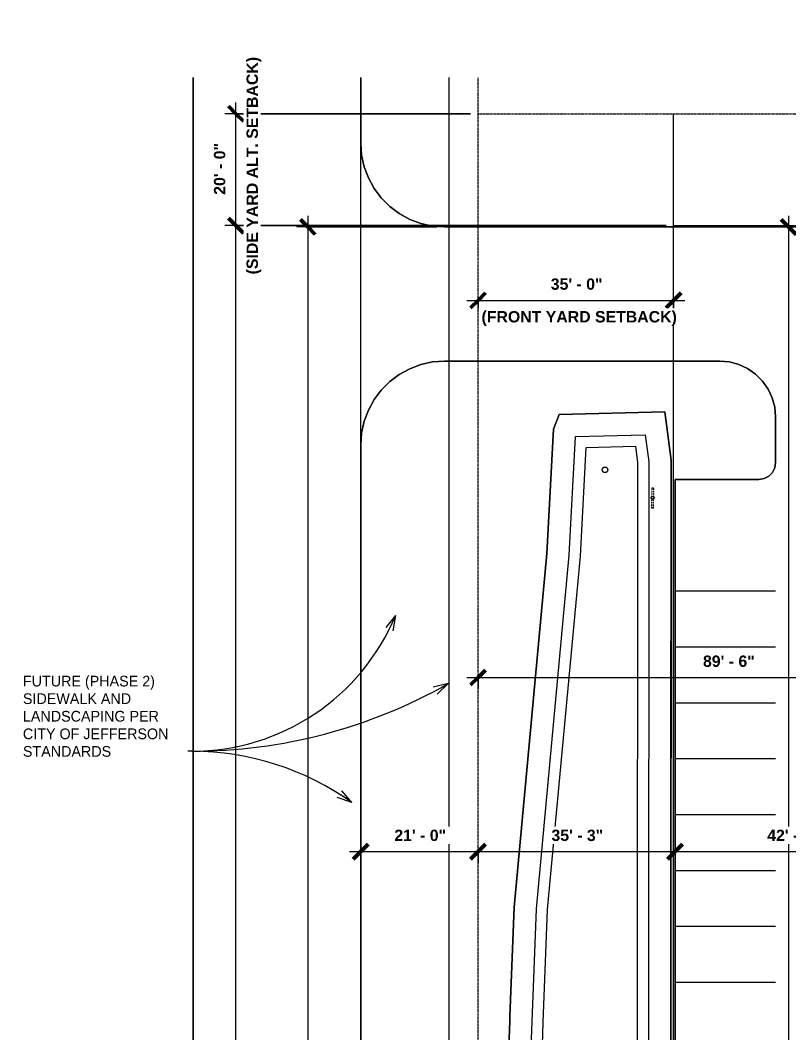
# Model space of a CAD drawing. Header units: inches. Extents: x 20001 to 27263, y -26025 to -18997.
# Drawn here: x 20001 to 21652, y -21171 to -18997 of the extents above; entities that cross this region are included whole.
import ezdxf

# ---------------------------------------------------------------- set-up
doc = ezdxf.new("R2010")
doc.units = ezdxf.units.IN
doc.header["$MEASUREMENT"] = 0
for name, pattern in [('Center 1_4_', [0.53125, 0.25, -0.09375, 0.09375, -0.09375]), ('Dash', [0.25, 0.125, -0.125]), ('Hidden', [0.28125, 0.1875, -0.09375])]:
    doc.linetypes.add(name, pattern=pattern)
for name, color, linetype, lineweight in [('A-ANNO-DIMS', 211, 'Continuous', 9), ('A-ANNO-DIMS-256', 211, 'Continuous', 9), ('A-PROP-SBCK', 71, 'Hidden', 13), ('A-SITE-ROAD', 130, 'Continuous', 13), ('A-SITE-SWLK', 140, 'Continuous', 13), ('BMP', 80, 'Continuous', 13), ('C-TOPO', 7, 'Continuous', 13), ('Conc', 7, 'Continuous', 13), ('E-LITE-EQPM', 33, 'Continuous', 13), ('E-LITE-EQPM-HDLN', 30, 'Dash', 9), ('EOP-EX', 125, 'Continuous', 13), ('EOP-PR', 4, 'Continuous', 13), ('G-ANNO-TEXT', 231, 'Continuous', 9), ('PAINT', 190, 'Continuous', 13), ('PROP', 3, 'Center 1_4_', 13)]:
    doc.layers.add(name, color=color, linetype=linetype, lineweight=lineweight)
doc.styles.add('Arial_B', font='arialbd.ttf', dxfattribs={"height": 24.354149})
doc.styles.add('Century Gothic', font='GOTHIC.TTF', dxfattribs={"height": 22.993789})
doc.dimstyles.new('OD_Dimension_-_1_4__Tol__1', dxfattribs={"dimscale": 12, "dimtxt": 24, "dimasz": 2.666667, "dimexe": 2, "dimexo": 1.333333, "dimgap": 1.333333, "dimtad": 1, "dimrnd": 0.25, "dimzin": 1, "dimdsep": 46, "dimlunit": 4, "dimtxsty": 'Arial_B', "dimblk1": 'OBLIQUE', "dimblk2": 'OBLIQUE', "dimsah": 1, "dimcen": 0.09, "dimdle": 2, "dimazin": 0, "dimtfac": 1, "dimtdec": 4, "dimtix": 1, "dimtmove": 0, "dimatfit": 3, "dimfxl": 1, "dimtvp": 1, "dimtfill": 1, "dimfrac": 2, "dimtolj": 1, "dimtzin": 0, "dimlwd": 13, "dimlwe": 13, "dimarcsym": 2})

# ---------------------------------------------------------------- blocks, each defined once
blk = doc.blocks.new('Lighting-Street_Cooper_Navion-Lumark_4-6-LED-Squares - The Caretaker LED-964008-Site Plan - Phase 1')
at = {"layer": 'E-LITE-EQPM'}
blk.add_line((-1.7, -10.7), (1.6, -10.7), dxfattribs=at)
at = {"layer": 'E-LITE-EQPM', "lineweight": 9}
blk.add_circle((0, -32.4), 3, dxfattribs=at)
at = {"layer": 'E-LITE-EQPM-HDLN'}
for p, q in [((-1.5, -10.7), (-1.5, -29.9)), ((1.5, -10.7), (1.5, -29.9))]:
    blk.add_line(p, q, dxfattribs=at)
blk = doc.blocks.new('DIMBLOCK35-Site Plan - Phase 1')
at = {"layer": 'A-ANNO-DIMS-256', "lineweight": 50}
for p, q in [((21651.2, -19441.1), (21635.2, -19425.1)), ((21651.2, -19441.1), (21667.2, -19457.1)), ((21651.2, -23103.1), (21635.2, -23087.1)), ((21651.2, -23103.1), (21667.2, -23119.1))]:
    blk.add_line(p, q, dxfattribs=at)
at = {"layer": 'A-ANNO-DIMS-256', "lineweight": 13}
for p, q in [((21651.2, -19417.1), (21651.2, -23103.1)), ((21657.9, -19441.1), (21627.2, -19441.1)), ((21651.2, -19441.1), (21657.9, -19441.1)), ((22015.2, -23103.1), (21627.2, -23103.1)), ((21651.2, -23103.1), (22015.2, -23103.1))]:
    blk.add_line(p, q, dxfattribs=at)
at = {"layer": 'A-ANNO-DIMS-256', "color": 0, "lineweight": 13, "insert": (21604, -21335.1), "char_height": 24.35, "width": 151.314, "attachment_point": 1, "rotation": 90, "line_spacing_factor": 0.938532, "style": 'Arial_B', "bg_fill": 3, "box_fill_scale": 1.25, "bg_fill_color": 0, "bg_fill_transparency": 0}
blk.add_mtext('305\' - 2"', dxfattribs=at)
blk = doc.blocks.new('_Oblique')
at = {"color": 0, "linetype": 'ByBlock', "lineweight": -2}
blk.add_line((-0.5, -0.5), (0.5, 0.5), dxfattribs=at)
blk = doc.blocks.new('DIMBLOCK37-Site Plan - Phase 1')
at = {"layer": 'A-ANNO-DIMS-256', "lineweight": 50}
for p, q in [((20618.5, -19441.1), (20602.5, -19425.1)), ((20618.5, -19441.1), (20634.5, -19457.1)), ((20618.5, -23103.1), (20602.5, -23087.1)), ((20618.5, -23103.1), (20634.5, -23119.1))]:
    blk.add_line(p, q, dxfattribs=at)
at = {"layer": 'A-ANNO-DIMS-256', "lineweight": 13}
for p, q in [((20618.5, -19417.1), (20618.5, -23103.1)), ((20896.2, -19441.1), (20594.5, -19441.1)), ((20618.5, -19441.1), (20896.2, -19441.1)), ((20896.2, -23103.1), (20594.5, -23103.1)), ((20618.5, -23103.1), (20896.2, -23103.1))]:
    blk.add_line(p, q, dxfattribs=at)
at = {"layer": 'A-ANNO-DIMS-256', "color": 0, "lineweight": 13, "insert": (20571.3, -21335.1), "char_height": 24.35, "width": 151.314, "attachment_point": 1, "rotation": 90, "line_spacing_factor": 0.938532, "style": 'Arial_B', "bg_fill": 3, "box_fill_scale": 1.25, "bg_fill_color": 0, "bg_fill_transparency": 0}
blk.add_mtext('305\' - 2"', dxfattribs=at)
blk = doc.blocks.new('DIMBLOCK51-Site Plan - Phase 1')
at = {"layer": 'A-ANNO-DIMS-256', "lineweight": 50}
for p, q in [((20464, -19438.2), (20448, -19422.2)), ((20464, -19438.2), (20480, -19454.2)), ((20464, -23518.2), (20448, -23502.2)), ((20464, -23518.2), (20480, -23534.2))]:
    blk.add_line(p, q, dxfattribs=at)
at = {"layer": 'A-ANNO-DIMS-256', "lineweight": 13}
for p, q in [((21388.2, -19438.2), (20440, -19438.2)), ((20464, -23542.2), (20464, -19438.2)), ((20464, -19438.2), (21388.2, -19438.2)), ((20968.2, -23518.2), (20440, -23518.2)), ((20464, -23518.2), (20968.2, -23518.2))]:
    blk.add_line(p, q, dxfattribs=at)
at = {"layer": 'A-ANNO-DIMS-256', "color": 0, "lineweight": 13, "insert": (20416.8, -21541.2), "char_height": 24.35, "width": 151.314, "attachment_point": 1, "rotation": 90, "line_spacing_factor": 0.938532, "style": 'Arial_B', "bg_fill": 3, "box_fill_scale": 1.25, "bg_fill_color": 0, "bg_fill_transparency": 0}
blk.add_mtext('340\' - 0"', dxfattribs=at)
blk = doc.blocks.new('DIMBLOCK52-Site Plan - Phase 1')
at = {"layer": 'A-ANNO-DIMS-256', "lineweight": 50}
for p, q in [((20464, -19198.2), (20448, -19182.2)), ((20464, -19198.2), (20480, -19214.2)), ((20464, -19438.2), (20448, -19422.2)), ((20464, -19438.2), (20480, -19454.2))]:
    blk.add_line(p, q, dxfattribs=at)
at = {"layer": 'A-ANNO-DIMS-256', "lineweight": 13}
for p, q in [((20464, -19438.2), (20464, -19174.2)), ((20968.2, -19198.2), (20440, -19198.2)), ((20464, -19198.2), (20968.2, -19198.2)), ((21388.2, -19438.2), (20440, -19438.2)), ((20464, -19438.2), (21388.2, -19438.2))]:
    blk.add_line(p, q, dxfattribs=at)
at = {"layer": 'A-ANNO-DIMS-256', "color": 0, "lineweight": 13, "insert": (20416.8, -19372.1), "char_height": 24.35, "width": 129.371, "attachment_point": 1, "rotation": 90, "line_spacing_factor": 0.938532, "style": 'Arial_B', "bg_fill": 3, "box_fill_scale": 1.25, "bg_fill_color": 0, "bg_fill_transparency": 0}
blk.add_mtext('20\' - 0"', dxfattribs=at)
at = {"layer": 'A-ANNO-DIMS-256', "color": 0, "lineweight": 13, "insert": (20486.9, -19542.9), "char_height": 24.354, "width": 539.429, "attachment_point": 1, "rotation": 90, "line_spacing_factor": 0.938532, "style": 'Arial_B', "bg_fill": 3, "box_fill_scale": 1.25, "bg_fill_color": 0, "bg_fill_transparency": 0}
blk.add_mtext('(SIDE YARD ALT. SETBACK)', dxfattribs=at)
blk = doc.blocks.new('DIMBLOCK76-Site Plan - Phase 1')
at = {"layer": 'A-ANNO-DIMS-256', "lineweight": 13}
for p, q in [((22058.1, -20883.6), (22058.1, -20384.3)), ((20960.2, -20408.3), (22058.1, -20408.3)), ((20984.2, -20401.7), (20984.2, -20432.3)), ((20984.2, -20408.3), (20984.2, -20401.7)), ((22058.1, -20408.3), (22058.1, -20883.6))]:
    blk.add_line(p, q, dxfattribs=at)
at = {"layer": 'A-ANNO-DIMS-256', "lineweight": 50}
for p, q in [((20984.2, -20408.3), (20968.2, -20424.3)), ((20984.2, -20408.3), (21000.2, -20392.3)), ((22058.1, -20408.3), (22042.1, -20424.3)), ((22058.1, -20408.3), (22074.1, -20392.3))]:
    blk.add_line(p, q, dxfattribs=at)
at = {"layer": 'A-ANNO-DIMS-256', "color": 0, "lineweight": 13, "insert": (21467.3, -20361.1), "char_height": 24.35, "width": 129.371, "attachment_point": 1, "line_spacing_factor": 0.938532, "style": 'Arial_B', "bg_fill": 3, "box_fill_scale": 1.25, "bg_fill_color": 0, "bg_fill_transparency": 0}
blk.add_mtext('89\' - 6"', dxfattribs=at)
blk = doc.blocks.new('DIMBLOCK84-Site Plan - Phase 1')
at = {"layer": 'A-ANNO-DIMS-256', "lineweight": 50}
for p, q in [((20732.2, -20782.1), (20748.2, -20766.1)), ((20984.2, -20782.1), (21000.2, -20766.1)), ((20732.2, -20782.1), (20716.2, -20798.1)), ((20984.2, -20782.1), (20968.2, -20798.1))]:
    blk.add_line(p, q, dxfattribs=at)
at = {"layer": 'A-ANNO-DIMS-256', "lineweight": 13}
for p, q in [((20732.2, -20775.5), (20732.2, -20806.1)), ((20732.2, -20782.1), (20732.2, -20775.5)), ((20984.2, -20775.5), (20984.2, -20806.1)), ((20984.2, -20782.1), (20984.2, -20775.5)), ((20708.2, -20782.1), (20984.2, -20782.1))]:
    blk.add_line(p, q, dxfattribs=at)
at = {"layer": 'A-ANNO-DIMS-256', "color": 0, "lineweight": 13, "insert": (20804.3, -20734.9), "char_height": 24.35, "width": 129.371, "attachment_point": 1, "line_spacing_factor": 0.938532, "style": 'Arial_B', "bg_fill": 3, "box_fill_scale": 1.25, "bg_fill_color": 0, "bg_fill_transparency": 0}
blk.add_mtext('21\' - 0"', dxfattribs=at)
blk = doc.blocks.new('DIMBLOCK85-Site Plan - Phase 1')
at = {"layer": 'A-ANNO-DIMS-256', "lineweight": 50}
for p, q in [((20984.2, -20782.1), (21000.2, -20766.1)), ((21407.2, -20782.1), (21423.2, -20766.1)), ((20984.2, -20782.1), (20968.2, -20798.1)), ((21407.2, -20782.1), (21391.2, -20798.1))]:
    blk.add_line(p, q, dxfattribs=at)
at = {"layer": 'A-ANNO-DIMS-256', "lineweight": 13}
for p, q in [((20984.2, -20775.5), (20984.2, -20806.1)), ((20984.2, -20782.1), (20984.2, -20775.5)), ((21407.2, -20775.5), (21407.2, -20806.1)), ((21407.2, -20782.1), (21407.2, -20775.5)), ((20984.2, -20782.1), (21407.2, -20782.1))]:
    blk.add_line(p, q, dxfattribs=at)
at = {"layer": 'A-ANNO-DIMS-256', "color": 0, "lineweight": 13, "insert": (21141.8, -20734.9), "char_height": 24.35, "width": 129.371, "attachment_point": 1, "line_spacing_factor": 0.938532, "style": 'Arial_B', "bg_fill": 3, "box_fill_scale": 1.25, "bg_fill_color": 0, "bg_fill_transparency": 0}
blk.add_mtext('35\' - 3"', dxfattribs=at)
blk = doc.blocks.new('DIMBLOCK86-Site Plan - Phase 1')
at = {"layer": 'A-ANNO-DIMS-256', "lineweight": 13}
for p, q in [((21911.2, -19999.1), (21911.2, -20806.1)), ((21911.2, -20782.1), (21911.2, -19999.1)), ((21407.2, -20775.5), (21407.2, -20806.1)), ((21407.2, -20782.1), (21407.2, -20775.5)), ((21407.2, -20782.1), (21911.2, -20782.1))]:
    blk.add_line(p, q, dxfattribs=at)
at = {"layer": 'A-ANNO-DIMS-256', "lineweight": 50}
for p, q in [((21407.2, -20782.1), (21423.2, -20766.1)), ((21911.2, -20782.1), (21927.2, -20766.1)), ((21407.2, -20782.1), (21391.2, -20798.1)), ((21911.2, -20782.1), (21895.2, -20798.1))]:
    blk.add_line(p, q, dxfattribs=at)
at = {"layer": 'A-ANNO-DIMS-256', "color": 0, "lineweight": 13, "insert": (21605.3, -20734.9), "char_height": 24.35, "width": 129.371, "attachment_point": 1, "line_spacing_factor": 0.938532, "style": 'Arial_B', "bg_fill": 3, "box_fill_scale": 1.25, "bg_fill_color": 0, "bg_fill_transparency": 0}
blk.add_mtext('42\' - 0"', dxfattribs=at)
blk = doc.blocks.new('DIMBLOCK93-Site Plan - Phase 1')
at = {"layer": 'A-ANNO-DIMS-256', "lineweight": 13}
for p, q in [((20960.2, -19598.8), (21428.2, -19598.8)), ((20984.2, -19592.2), (20984.2, -19622.8)), ((20984.2, -19598.8), (20984.2, -19592.2)), ((21404.2, -19592.2), (21404.2, -19622.8)), ((21404.2, -19598.8), (21404.2, -19592.2))]:
    blk.add_line(p, q, dxfattribs=at)
at = {"layer": 'A-ANNO-DIMS-256', "lineweight": 50}
for p, q in [((20984.2, -19598.8), (20968.2, -19614.8)), ((20984.2, -19598.8), (21000.2, -19582.8)), ((21404.2, -19598.8), (21388.2, -19614.8)), ((21404.2, -19598.8), (21420.2, -19582.8))]:
    blk.add_line(p, q, dxfattribs=at)
at = {"layer": 'A-ANNO-DIMS-256', "color": 0, "lineweight": 13, "insert": (21140.3, -19551.6), "char_height": 24.35, "width": 129.371, "attachment_point": 1, "line_spacing_factor": 0.938532, "style": 'Arial_B', "bg_fill": 3, "box_fill_scale": 1.25, "bg_fill_color": 0, "bg_fill_transparency": 0}
blk.add_mtext('35\' - 0"', dxfattribs=at)
at = {"layer": 'A-ANNO-DIMS-256', "color": 0, "lineweight": 13, "insert": (20991.6, -19621.7), "char_height": 24.354, "width": 486.4, "attachment_point": 1, "line_spacing_factor": 0.938532, "style": 'Arial_B', "bg_fill": 3, "box_fill_scale": 1.25, "bg_fill_color": 0, "bg_fill_transparency": 0}
blk.add_mtext('(FRONT YARD SETBACK)', dxfattribs=at)

msp = doc.modelspace()

# ---------------------------------------------------------------- linework, layer by layer
at = {"layer": 'A-PROP-SBCK'}
for p, q in [((21404.23523, -23401.2537), (21404.23523, -19198.18055)), ((21404.23523, -19438.18055), (26647.51523, -19438.18055))]:
    msp.add_line(p, q, dxfattribs=at)
at = {"layer": 'A-SITE-ROAD'}
for p, q in [((20372.23523, -26001.6021), (20372.23523, -19120.0021)), ((20732.23523, -22923.08555), (20732.23523, -19909.08555))]:
    msp.add_line(p, q, dxfattribs=at)
at = {"layer": 'A-SITE-SWLK'}
for p, q in [((20922.23523, -19729.08555), (20922.23523, -19120.0021)), ((20922.23523, -23103.08555), (20922.23523, -19729.08555))]:
    msp.add_line(p, q, dxfattribs=at)
at = {"layer": 'BMP'}
for p, q in [((21158.40383, -19843.63095), (21385.12764, -19838.05779)), ((21385.12764, -19838.05779), (21398.83651, -19941.84188)), ((21146.11716, -19874.88702), (21158.40383, -19843.63095)), ((21132.1001, -20142.43279), (21146.11716, -19874.88702)), ((21179.9835, -20145.91484), (21193.35, -19890.78643)), ((21193.35, -19890.78643), (21343.18913, -19887.1032)), ((21343.18913, -19887.1032), (21350.83466, -19944.98433)), ((21203.9252, -20147.65587), (21216.15451, -19914.23312)), ((21216.15451, -19914.23312), (21322.21987, -19911.6259)), ((21322.21987, -19911.6259), (21326.83374, -19946.55556)), ((21326.83374, -19946.55556), (21325.16208, -22799.51835)), ((21350.83466, -19944.98433), (21349.15708, -22808.06603)), ((21398.83651, -19941.84188), (21397.14707, -22825.16138)), ((21061.42918, -20901.45774), (21132.1001, -20142.43279)), ((21109.34681, -20904.5721), (21179.9835, -20145.91484)), ((21133.30563, -20906.12928), (21203.9252, -20147.65587)), ((21052.38834, -21145.92084), (21061.42918, -20901.45774)), ((21100.35412, -21147.73322), (21109.34681, -20904.5721)), ((21124.33702, -21148.6394), (21133.30563, -20906.12928)), ((21034.5292, -21608.7493), (21052.38834, -21145.92084)), ((21082.54446, -21609.27951), (21100.35412, -21147.73322)), ((21106.5521, -21609.54461), (21124.33702, -21148.6394))]:
    msp.add_line(p, q, dxfattribs=at)
msp.add_circle((21256.96191, -19962.48201), 6, dxfattribs=at)
at = {"layer": 'C-TOPO'}
for p, q in [((20372.23535, -21960.37354), (20372.23535, -19120.0021)), ((20372.23535, -19120.0021), (20372.23535, -21960.37354)), ((20732.23535, -19120.0021), (20732.23535, -19261.08545)), ((20732.23535, -19261.08545), (20732.23535, -19120.0021)), ((20732.23535, -19261.08545), (20734.06787, -19286.70264)), ((20734.06787, -19286.70264), (20732.23535, -19261.08545)), ((20734.06787, -19286.70264), (20739.52588, -19311.79688)), ((20739.52588, -19311.79688), (20734.06787, -19286.70264)), ((20739.52588, -19311.79688), (20748.50098, -19335.85986)), ((20748.50098, -19335.85986), (20739.52588, -19311.79688)), ((20748.50098, -19335.85986), (20760.81006, -19358.40088)), ((20760.81006, -19358.40088), (20748.50098, -19335.85986)), ((20760.81006, -19358.40088), (20776.19971, -19378.95996)), ((20776.19971, -19378.95996), (20760.81006, -19358.40088)), ((20776.19971, -19378.95996), (20794.36084, -19397.12109)), ((20794.36084, -19397.12109), (20776.19971, -19378.95996)), ((20794.36084, -19397.12109), (20814.91992, -19412.51074)), ((20814.91992, -19412.51074), (20794.36084, -19397.12109)), ((20814.91992, -19412.51074), (20837.46094, -19424.81982)), ((20837.46094, -19424.81982), (20814.91992, -19412.51074)), ((20837.46094, -19424.81982), (20861.52393, -19433.79492)), ((20861.52393, -19433.79492), (20837.46094, -19424.81982)), ((20861.52393, -19433.79492), (20886.61816, -19439.25293)), ((20886.61816, -19439.25293), (20861.52393, -19433.79492)), ((20886.61816, -19439.25293), (20912.23535, -19441.08545)), ((20912.23535, -19441.08545), (20886.61816, -19439.25293)), ((20912.23535, -19441.08545), (22451.82715, -19441.08545)), ((22451.82715, -19441.08545), (20912.23535, -19441.08545)), ((20886.61816, -19730.91797), (20861.52393, -19736.37744)), ((20861.52393, -19736.37744), (20886.61816, -19730.91797)), ((20912.23535, -19729.08545), (20886.61816, -19730.91797)), ((20886.61816, -19730.91797), (20912.23535, -19729.08545)), ((21503.23535, -19729.08545), (20912.23535, -19729.08545)), ((20912.23535, -19729.08545), (21503.23535, -19729.08545)), ((21524.07275, -19730.90918), (21503.23535, -19729.08545)), ((21503.23535, -19729.08545), (21524.07275, -19730.90918)), ((21544.27734, -19736.32178), (21524.07275, -19730.90918)), ((21524.07275, -19730.90918), (21544.27734, -19736.32178)), ((20837.46094, -19745.35107), (20814.91992, -19757.66016)), ((20814.91992, -19757.66016), (20837.46094, -19745.35107)), ((20861.52393, -19736.37744), (20837.46094, -19745.35107)), ((20837.46094, -19745.35107), (20861.52393, -19736.37744)), ((21563.23535, -19745.16211), (21544.27734, -19736.32178)), ((21544.27734, -19736.32178), (21563.23535, -19745.16211)), ((21580.36963, -19757.16064), (21563.23535, -19745.16211)), ((21563.23535, -19745.16211), (21580.36963, -19757.16064)), ((20794.36084, -19773.05127), (20776.19971, -19791.21094)), ((20776.19971, -19791.21094), (20794.36084, -19773.05127)), ((20814.91992, -19757.66016), (20794.36084, -19773.05127)), ((20794.36084, -19773.05127), (20814.91992, -19757.66016)), ((21595.16016, -19771.95117), (21580.36963, -19757.16064)), ((21580.36963, -19757.16064), (21595.16016, -19771.95117)), ((21607.15869, -19789.08545), (21595.16016, -19771.95117)), ((21595.16016, -19771.95117), (21607.15869, -19789.08545)), ((20776.19971, -19791.21094), (20760.81006, -19811.77002)), ((20760.81006, -19811.77002), (20776.19971, -19791.21094)), ((21615.99902, -19808.04346), (21607.15869, -19789.08545)), ((21607.15869, -19789.08545), (21615.99902, -19808.04346)), ((20760.81006, -19811.77002), (20748.50098, -19834.31104)), ((20748.50098, -19834.31104), (20760.81006, -19811.77002)), ((21621.41162, -19828.24805), (21615.99902, -19808.04346)), ((21615.99902, -19808.04346), (21621.41162, -19828.24805)), ((20748.50098, -19834.31104), (20739.52588, -19858.37402)), ((20739.52588, -19858.37402), (20748.50098, -19834.31104)), ((21158.40381, -19843.63037), (21385.12793, -19838.05811)), ((21385.12793, -19838.05811), (21158.40381, -19843.63037)), ((21385.12793, -19838.05811), (21398.83594, -19941.84229)), ((21398.83594, -19941.84229), (21385.12793, -19838.05811)), ((21623.23535, -19849.08545), (21621.41162, -19828.24805)), ((21621.41162, -19828.24805), (21623.23535, -19849.08545)), ((20739.52588, -19858.37402), (20734.06787, -19883.46826)), ((20734.06787, -19883.46826), (20739.52588, -19858.37402)), ((21146.1167, -19874.88721), (21158.40381, -19843.63037)), ((21158.40381, -19843.63037), (21146.1167, -19874.88721)), ((21623.23535, -19947.10107), (21623.23535, -19849.08545)), ((21623.23535, -19849.08545), (21623.23535, -19947.10107)), ((20734.06787, -19883.46826), (20732.23535, -19909.08545)), ((20732.23535, -19909.08545), (20734.06787, -19883.46826)), ((21132.09961, -20142.43213), (21146.1167, -19874.88721)), ((21146.1167, -19874.88721), (21132.09961, -20142.43213)), ((20732.23535, -19909.08545), (20732.23535, -21524.25732)), ((20732.23535, -21524.25732), (20732.23535, -19909.08545)), ((21398.83594, -19941.84229), (21398.38184, -20717.26465)), ((21398.38184, -20717.26465), (21398.83594, -19941.84229)), ((21621.47314, -19958.2251), (21623.23535, -19947.10107)), ((21623.23535, -19947.10107), (21621.47314, -19958.2251)), ((21608.39502, -19976.2251), (21616.35938, -19968.26074)), ((21616.35938, -19968.26074), (21608.39502, -19976.2251)), ((21616.35938, -19968.26074), (21621.47314, -19958.2251)), ((21621.47314, -19958.2251), (21616.35938, -19968.26074)), ((21407.23535, -19989.33545), (21407.23535, -19983.10107)), ((21407.23535, -19983.10107), (21587.23535, -19983.10107)), ((21587.23535, -19983.10107), (21407.23535, -19983.10107)), ((21407.23535, -19983.10107), (21407.23535, -19989.33545)), ((21407.23535, -20706.53906), (21407.23535, -19989.33545)), ((21407.23535, -19989.33545), (21407.23535, -20706.53906)), ((21587.23535, -19983.10107), (21598.35938, -19981.33887)), ((21598.35938, -19981.33887), (21587.23535, -19983.10107)), ((21598.35938, -19981.33887), (21608.39502, -19976.2251)), ((21608.39502, -19976.2251), (21598.35938, -19981.33887)), ((21061.42969, -20901.45703), (21132.09961, -20142.43213)), ((21132.09961, -20142.43213), (21061.42969, -20901.45703)), ((21407.23535, -22743.08555), (21407.23535, -20706.53906)), ((21407.23535, -20706.53906), (21407.23535, -22743.08555)), ((21398.38184, -20717.26465), (21397.14697, -22825.16162)), ((21397.14697, -22825.16162), (21398.38184, -20717.26465)), ((21052.75635, -21135.9668), (21061.42969, -20901.45703)), ((21061.42969, -20901.45703), (21052.75635, -21135.9668)), ((21034.5293, -21608.74951), (21052.38867, -21145.92041)), ((21052.38867, -21145.92041), (21034.5293, -21608.74951)), ((21052.38867, -21145.92041), (21052.75635, -21135.9668)), ((21052.75635, -21135.9668), (21052.38867, -21145.92041))]:
    msp.add_line(p, q, dxfattribs=at)
at = {"layer": 'Conc'}
msp.add_line((21407.23523, -22743.08555), (21407.23523, -19989.33555), dxfattribs=at)
at = {"layer": 'EOP-EX'}
msp.add_line((20732.23523, -19909.08555), (20732.23523, -19120.0021), dxfattribs=at)
at = {"layer": 'EOP-PR'}
msp.add_line((22619.23523, -19441.08555), (20912.23523, -19441.08555), dxfattribs=at)
at = {"layer": 'G-ANNO-TEXT', "color": 137}
msp.add_line((20369.63655, -20566.54033), (20207.49071, -20566.54033), dxfattribs=at)
at = {"layer": 'PAINT'}
for p, q in [((21623.23523, -20223.08555), (21407.23523, -20223.08555)), ((21623.23523, -20343.08555), (21407.23523, -20343.08555)), ((21623.23523, -20463.08555), (21407.23523, -20463.08555)), ((21623.23523, -20583.08555), (21407.23523, -20583.08555)), ((21623.23523, -20703.08555), (21407.23523, -20703.08555)), ((21623.23523, -20823.08555), (21407.23523, -20823.08555)), ((21623.23523, -20943.08555), (21407.23523, -20943.08555)), ((21623.23523, -21063.08555), (21407.23523, -21063.08555))]:
    msp.add_line(p, q, dxfattribs=at)
at = {"layer": 'PROP'}
for p, q in [((20984.23523, -23518.18055), (20984.23523, -19120.0021)), ((20984.23523, -19198.18055), (27007.51523, -19198.18055))]:
    msp.add_line(p, q, dxfattribs=at)

# ---------------------------------------------------------------- block references
at = {"layer": 'E-LITE-EQPM'}
msp.add_blockref('Lighting-Street_Cooper_Navion-Lumark_4-6-LED-Squares - The Caretaker LED-964008-Site Plan - Phase 1', (21359.283, -19990.36364), dxfattribs=at)
at = {"layer": 'E-LITE-EQPM', "rotation": 180}
msp.add_blockref('Lighting-Street_Cooper_Navion-Lumark_4-6-LED-Squares - The Caretaker LED-964008-Site Plan - Phase 1', (21359.18745, -20055.24198), dxfattribs=at)

# ---------------------------------------------------------------- next in the draw order: dimensions: what is measured, and where the dimension line sits
at = {"layer": 'A-ANNO-DIMS', "lineweight": 13}
for base, p1, p2, override, picture, middle in [((20618.53363, -23103.08555), (20912.23523, -19441.08555), (20912.23523, -23103.08555), {"dimpost": '<>', "dimfxl": 3662}, 'DIMBLOCK37-Site Plan - Phase 1', (20590.09906, -21272.08555)), ((21651.2247, -23103.08555), (21673.85212, -19441.08555), (22031.23523, -23103.08555), {"dimpost": '<>', "dimfxl": 3679.397598}, 'DIMBLOCK35-Site Plan - Phase 1', (21622.79013, -21272.08555))]:
    dim = msp.add_linear_dim(base=base, p1=p1, p2=p2, angle=90, dimstyle='OD_Dimension_-_1_4__Tol__1', override=override, dxfattribs=at)
    dim.commit()
    dim.dimension.update_dxf_attribs({"geometry": picture, "text_midpoint": middle})

# ---------------------------------------------------------------- next in the draw order: dimensions: what is measured, and where the dimension line sits
dim = msp.add_linear_dim(base=(20464.04509, -19438.18055), p1=(20984.23523, -23518.18055), p2=(21404.23523, -19438.18055), angle=90, dimstyle='OD_Dimension_-_1_4__Tol__1', override={"dimpost": '<>', "dimfxl": 4101.560679}, dxfattribs=at)
dim.commit()
dim.dimension.update_dxf_attribs({"geometry": 'DIMBLOCK51-Site Plan - Phase 1', "text_midpoint": (20435.61052, -21478.18055)})

# ---------------------------------------------------------------- next in the draw order: linework, layer by layer
at = {"layer": 'G-ANNO-TEXT', "color": 137}
for p, q in [((20806.88007, -20275.506), (20785.74597, -20301.01815)), ((20806.88007, -20275.506), (20801.33348, -20308.16722)), ((20920.04163, -20421.50715), (20887.85579, -20429.35516)), ((20920.04163, -20421.50715), (20896.09188, -20444.39664)), ((20713.16892, -20676.94032), (20681.85943, -20666.11276)), ((20713.16892, -20676.94032), (20691.46789, -20651.90864))]:
    msp.add_line(p, q, dxfattribs=at)
for centre, radius, start, end in [((20369.63655, -20092.57069), 473.96964, 270, 337.29638816), ((20369.63655, -19449.62224), 1116.91809, 270, 299.52406758), ((20369.63655, -21156.22628), 589.68595, 54.36861032, 90)]:
    msp.add_arc(centre, radius, start, end, dxfattribs=at)

# ---------------------------------------------------------------- next in the draw order: dimensions: what is measured, and where the dimension line sits
at = {"layer": 'A-ANNO-DIMS', "lineweight": 13}
dim = msp.add_linear_dim(base=(20464.04509, -19198.18055), p1=(21404.23523, -19438.18055), p2=(20984.23523, -19198.18055), angle=90, text='<>\\X(SIDE YARD ALT. SETBACK)', dimstyle='OD_Dimension_-_1_4__Tol__1', override={"dimpost": '<>', "dimfxl": 483.735465}, dxfattribs=at)
dim.commit()
dim.dimension.update_dxf_attribs({"geometry": 'DIMBLOCK52-Site Plan - Phase 1', "text_midpoint": (20464.04509, -19318.18055)})
dim = msp.add_linear_dim(base=(22058.1402253518, -20408.3481551966), p1=(20984.2352253517, -20385.7207381986), p2=(22058.1402253518, -20899.5528103972), dimstyle='OD_Dimension_-_1_4__Tol__1', override={"dimpost": '<>', "dimfxl": 1190.502141}, dxfattribs=at)
dim.commit()
dim.dimension.update_dxf_attribs({"geometry": 'DIMBLOCK76-Site Plan - Phase 1', "text_midpoint": (21521.1877253517, -20379.9052782585)})

# ---------------------------------------------------------------- next in the draw order: texts
at = {"layer": 'G-ANNO-TEXT', "color": 137, "insert": (20006.53071, -20404.49892), "char_height": 22.9937888, "width": 347.904, "attachment_point": 1, "line_spacing_factor": 0.984117, "style": 'Century Gothic', "bg_fill": 3, "box_fill_scale": 1.25, "bg_fill_color": 0, "bg_fill_transparency": 0}
msp.add_mtext('FUTURE (PHASE 2)\\PSIDEWALK AND\\PLANDSCAPING PER\\PCITY OF JEFFERSON\\PSTANDARDS', dxfattribs=at)

# ---------------------------------------------------------------- next in the draw order: dimensions: what is measured, and where the dimension line sits
at = {"layer": 'A-ANNO-DIMS', "lineweight": 13}
dim = msp.add_linear_dim(base=(21404.23523, -19598.79411), p1=(20984.23523, -19576.16669), p2=(21404.23523, -19576.16669), text='<>\\X(FRONT YARD SETBACK)', dimstyle='OD_Dimension_-_1_4__Tol__1', override={"dimpost": '<>', "dimfxl": 420}, dxfattribs=at)
dim.commit()
dim.dimension.update_dxf_attribs({"geometry": 'DIMBLOCK93-Site Plan - Phase 1', "text_midpoint": (21194.23523, -19598.79411)})
dim = msp.add_linear_dim(base=(20984.23523, -20782.12462), p1=(20732.23523, -20759.49721), p2=(20984.23523, -20759.49721), dimstyle='OD_Dimension_-_1_4__Tol__1', override={"dimpost": '<>', "dimfxl": 252}, dxfattribs=at)
dim.commit()
dim.dimension.update_dxf_attribs({"geometry": 'DIMBLOCK84-Site Plan - Phase 1', "text_midpoint": (20858.23523, -20753.69005)})

# ---------------------------------------------------------------- next in the draw order: dimensions: what is measured, and where the dimension line sits
dim = msp.add_linear_dim(base=(21407.23523, -20782.12462), p1=(20984.23523, -20759.49721), p2=(21407.23523, -20759.49721), dimstyle='OD_Dimension_-_1_4__Tol__1', override={"dimpost": '<>', "dimfxl": 423}, dxfattribs=at)
dim.commit()
dim.dimension.update_dxf_attribs({"geometry": 'DIMBLOCK85-Site Plan - Phase 1', "text_midpoint": (21195.73523, -20753.69005)})

# ---------------------------------------------------------------- next in the draw order: dimensions: what is measured, and where the dimension line sits
dim = msp.add_linear_dim(base=(21911.23523, -20782.12462), p1=(21407.23523, -20759.49721), p2=(21911.23523, -19983.10055), dimstyle='OD_Dimension_-_1_4__Tol__1', override={"dimpost": '<>', "dimfxl": 925.639111}, dxfattribs=at)
dim.commit()
dim.dimension.update_dxf_attribs({"geometry": 'DIMBLOCK86-Site Plan - Phase 1', "text_midpoint": (21659.23523, -20753.69005)})

doc.saveas('drawing.dxf')
